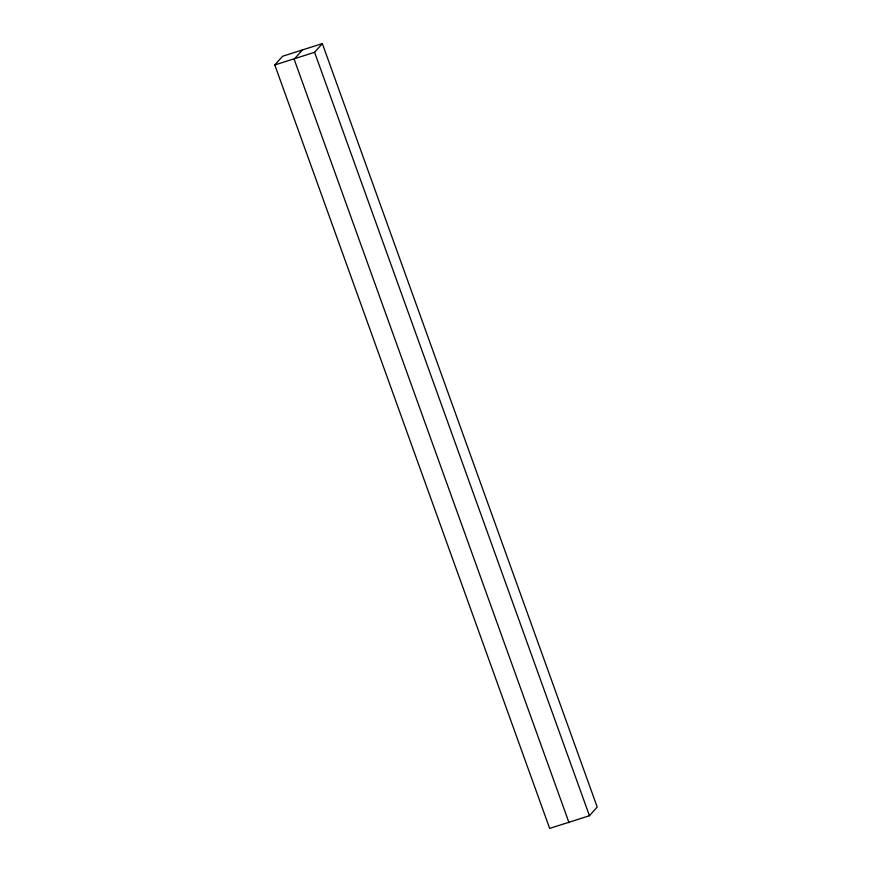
<?xml version="1.0" encoding="UTF-8"?>
<svg xmlns="http://www.w3.org/2000/svg" width="872" height="872" viewBox="0 0 872 872"><rect width="100%" height="100%" fill="white"/><g stroke="black" fill="none" stroke-linecap="round" stroke-linejoin="round"><path stroke-width="1.31" d="M274.8 64.964L282.55 56.266L322.346 43.6L597.2 807.036L589.45 815.734L549.654 828.4L274.8 64.964L314.596 52.298L322.346 43.6M302.442 49.933L294.158 59.242L569.013 822.678M314.596 52.298L589.45 815.734"/></g></svg>
